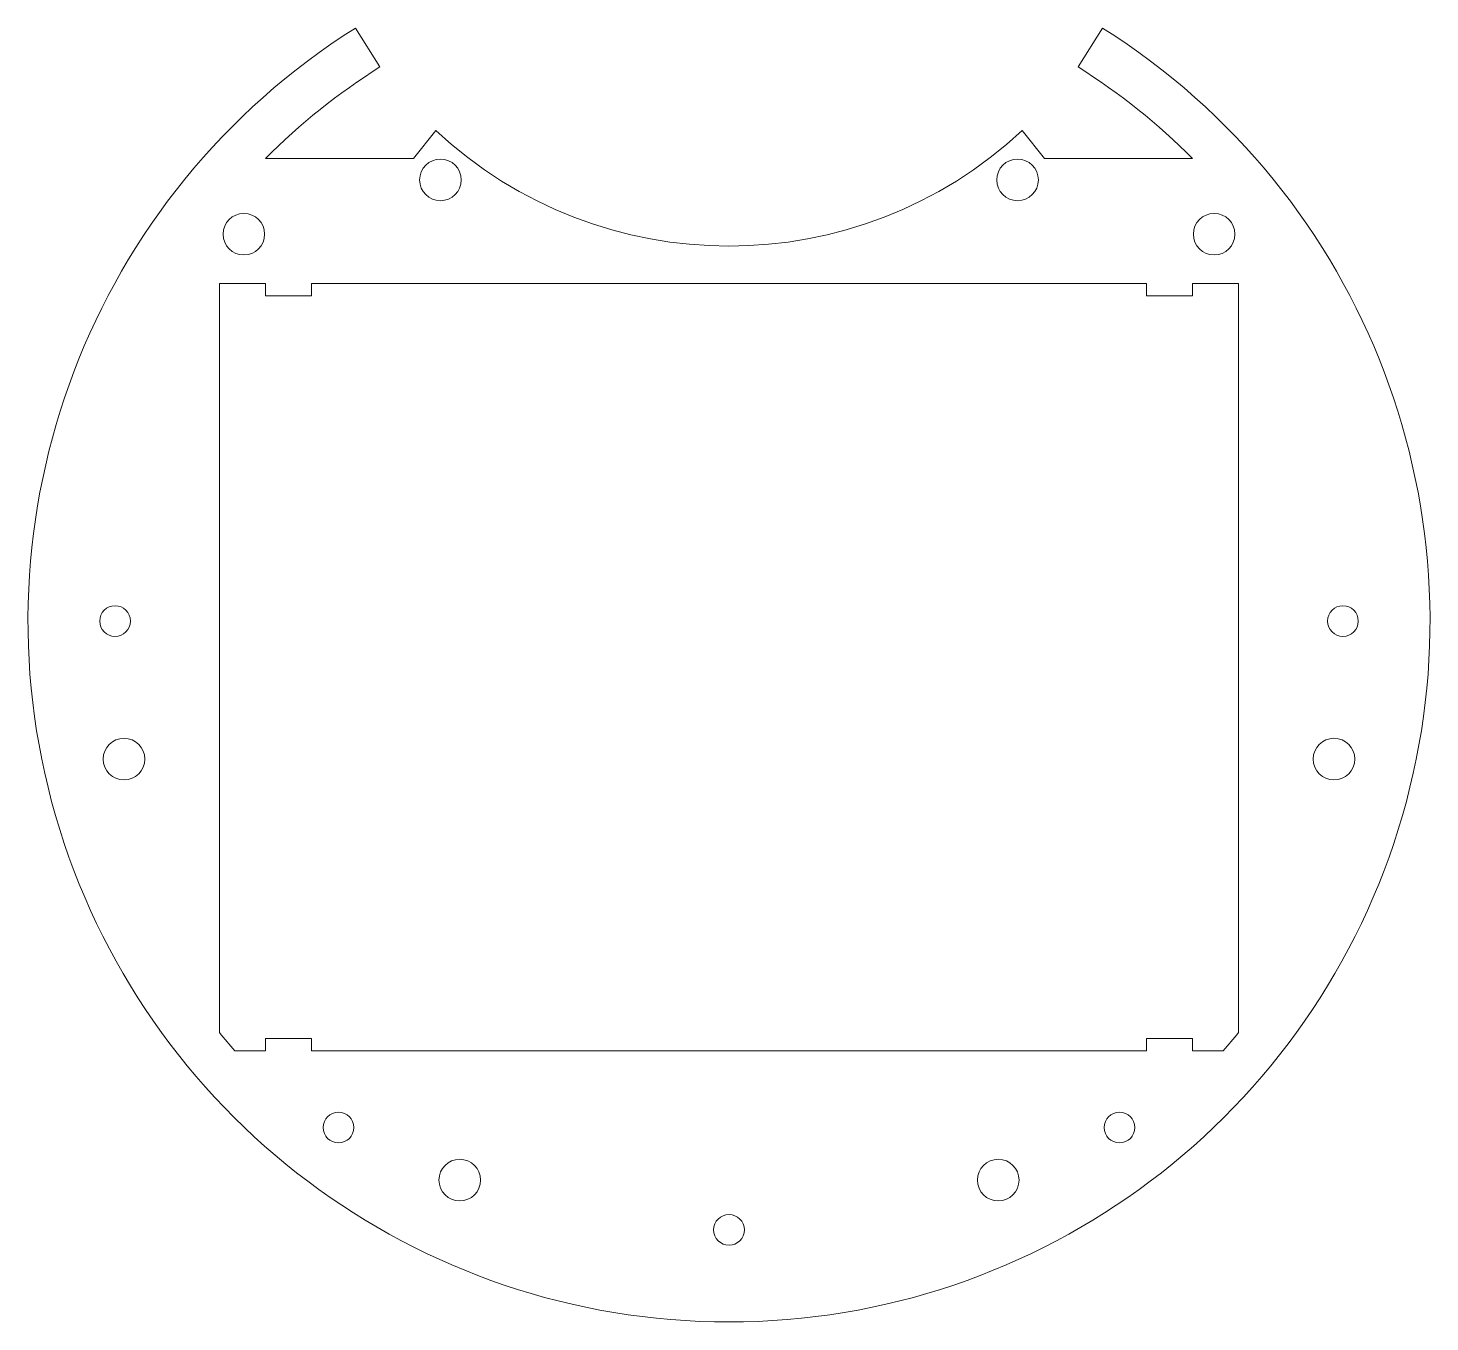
# Model space of a CAD drawing. Header units: inches. Extents: x -2.85 to 2.85, y -2.85 to 2.41.
import ezdxf

# ---------------------------------------------------------------- set-up
doc = ezdxf.new("R2010")
doc.units = ezdxf.units.IN
doc.header["$MEASUREMENT"] = 0

msp = doc.modelspace()

# ---------------------------------------------------------------- linework, layer by layer
at = {"color": 1, "lineweight": 5}
for p, q in [((-1.4216, 2.2563), (-1.5215, 2.415)), ((1.5215, 2.415), (1.4216, 2.2563)), ((-1.2847, 1.8836), (-1.1941, 1.9976)), ((1.2847, 1.8836), (1.1941, 1.9976)), ((-1.2847, 1.8836), (-1.8879, 1.8836)), ((1.2847, 1.8836), (1.8879, 1.8836)), ((-2.075, -1.6752), (-2.075, 1.375)), ((-2.075, 1.375), (-1.8875, 1.375)), ((-1.8875, 1.325), (-1.8875, 1.375)), ((-1.7, 1.375), (-1.7, 1.325)), ((-1.7, 1.375), (1.7, 1.375)), ((1.7, 1.375), (1.7, 1.325)), ((1.8875, 1.325), (1.8875, 1.375)), ((2.075, 1.375), (1.8875, 1.375)), ((2.075, -1.6752), (2.075, 1.375)), ((-1.7, 1.325), (-1.8875, 1.325)), ((1.7, 1.325), (1.8875, 1.325)), ((-1.7, -1.7), (-1.8875, -1.7)), ((-1.8875, -1.7), (-1.8875, -1.75)), ((-1.7, -1.75), (-1.7, -1.7)), ((1.7, -1.7), (1.8875, -1.7)), ((1.7, -1.75), (1.7, -1.7)), ((1.8875, -1.7), (1.8875, -1.75)), ((-2.0123, -1.75), (-1.8875, -1.75)), ((-1.7, -1.75), (1.7, -1.75)), ((2.0123, -1.75), (1.8875, -1.75))]:
    msp.add_line(p, q, dxfattribs=at)
for centre, radius in [((-1.175, 1.7965), 0.0847), ((1.175, 1.7965), 0.0847), ((-1.9756, 1.5755), 0.0847), ((1.9756, 1.5755), 0.0847), ((-2.5, 0), 0.0625), ((2.5, 0), 0.0625), ((-2.4635, -0.5623), 0.0847), ((2.4635, -0.5623), 0.0848), ((-1.5902, -2.0625), 0.0625), ((1.5902, -2.0625), 0.0625), ((-1.0964, -2.2766), 0.0848), ((1.0964, -2.2766), 0.0848), ((0, -2.4793), 0.0625)]:
    msp.add_circle(centre, radius, dxfattribs=at)
for centre, radius, start, end in [((0, 0), 2.8543, 122.2129, 57.7871), ((0, 0), 2.6668, 122.2129, 135.0656), ((0, 0), 2.6668, 44.9344, 57.7871), ((0, 3.2769), 1.75, 226.9716, 313.0284), ((0, 0), 2.6668, 218.9151, 221.0114), ((0, 0), 2.6668, 318.9886, 321.0849)]:
    msp.add_arc(centre, radius, start, end, dxfattribs=at)

doc.saveas('drawing.dxf')
